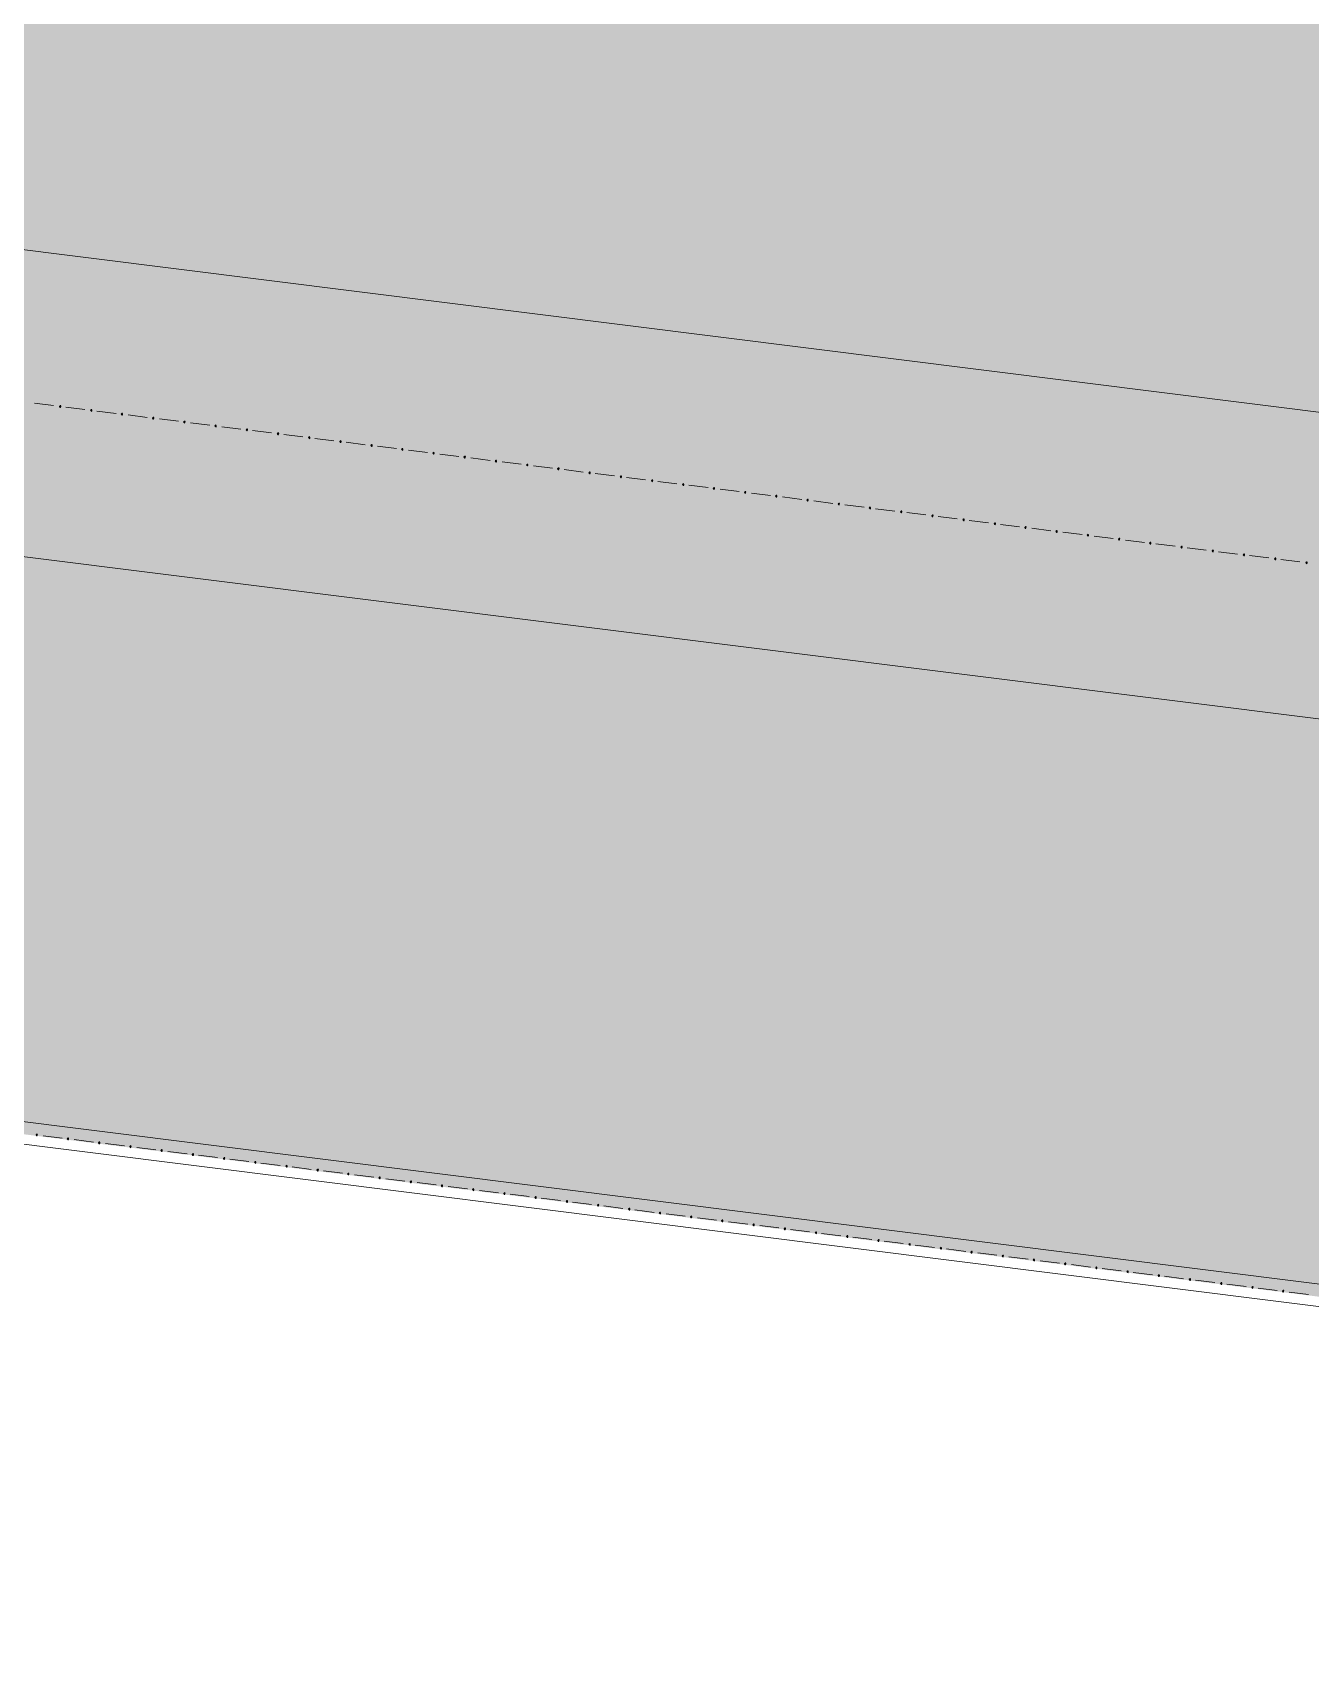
# Model space of a CAD drawing. Header units: metres. Extents: x -4 to 509425, y 7549 to 4732445.
# Drawn here: x 476023.22 to 476040.07, y 4719696.59 to 4719718.17 of the extents above; entities that cross this region are included whole.
import ezdxf

# ---------------------------------------------------------------- set-up
doc = ezdxf.new("R2010")
doc.units = ezdxf.units.M
doc.header["$LTSCALE"] = 0.01
doc.header["$MEASUREMENT"] = 0
doc.layers.get('0').update_dxf_attribs({"lineweight": 0})
doc.layers.add('_SUBESTACIÓN', color=1, linetype='Continuous')
doc.layers.add('SUBESTACION LA VID', color=253, linetype='Continuous')

# ---------------------------------------------------------------- blocks, each defined once
blk = doc.blocks.new('A$Cfff6051d')
at = {"layer": 'SUBESTACION LA VID', "transparency": 33554687}
h = blk.add_hatch(color=256, dxfattribs=at)
h.dxf.hatch_style = 2
h.paths.add_polyline_path([(476023.593, 4719713.238), (476023.594, 4719713.246), (476023.585, 4719713.247), (476023.576, 4719713.24), (476023.583, 4719713.231), (476023.592, 4719713.229)])
h = blk.add_hatch(color=256, dxfattribs=at)
h.dxf.hatch_style = 2
h.paths.add_polyline_path([(476024.004, 4719713.186), (476024.005, 4719713.195), (476023.997, 4719713.196), (476023.987, 4719713.188), (476023.995, 4719713.179), (476024.003, 4719713.178)])
h = blk.add_hatch(color=256, dxfattribs=at)
h.dxf.hatch_style = 2
h.paths.add_polyline_path([(476024.407, 4719713.136), (476024.409, 4719713.144), (476024.4, 4719713.145), (476024.391, 4719713.138), (476024.398, 4719713.128), (476024.406, 4719713.127)])
h = blk.add_hatch(color=256, dxfattribs=at)
h.dxf.hatch_style = 2
h.paths.add_polyline_path([(476024.819, 4719713.084), (476024.82, 4719713.092), (476024.812, 4719713.094), (476024.802, 4719713.086), (476024.81, 4719713.077), (476024.818, 4719713.076)])
h = blk.add_hatch(color=256, dxfattribs=at)
h.dxf.hatch_style = 2
h.paths.add_polyline_path([(476025.231, 4719713.032), (476025.232, 4719713.041), (476025.223, 4719713.042), (476025.214, 4719713.035), (476025.221, 4719713.025), (476025.23, 4719713.024)])
h = blk.add_hatch(color=256, dxfattribs=at)
h.dxf.hatch_style = 2
h.paths.add_polyline_path([(476025.642, 4719712.981), (476025.643, 4719712.989), (476025.635, 4719712.99), (476025.626, 4719712.983), (476025.633, 4719712.974), (476025.641, 4719712.972)])
h = blk.add_hatch(color=256, dxfattribs=at)
h.dxf.hatch_style = 2
h.paths.add_polyline_path([(476026.054, 4719712.929), (476026.055, 4719712.938), (476026.047, 4719712.939), (476026.037, 4719712.931), (476026.045, 4719712.922), (476026.053, 4719712.921)])
h = blk.add_hatch(color=256, dxfattribs=at)
h.dxf.hatch_style = 2
h.paths.add_polyline_path([(476026.466, 4719712.878), (476026.467, 4719712.886), (476026.458, 4719712.887), (476026.449, 4719712.88), (476026.456, 4719712.87), (476026.465, 4719712.869)])
h = blk.add_hatch(color=256, dxfattribs=at)
h.dxf.hatch_style = 2
h.paths.add_polyline_path([(476026.877, 4719712.826), (476026.878, 4719712.834), (476026.87, 4719712.836), (476026.86, 4719712.828), (476026.868, 4719712.819), (476026.876, 4719712.818)])
h = blk.add_hatch(color=256, dxfattribs=at)
h.dxf.hatch_style = 2
h.paths.add_polyline_path([(476027.289, 4719712.774), (476027.29, 4719712.783), (476027.281, 4719712.784), (476027.272, 4719712.777), (476027.279, 4719712.767), (476027.288, 4719712.766)])
h = blk.add_hatch(color=256, dxfattribs=at)
h.dxf.hatch_style = 2
h.paths.add_polyline_path([(476027.7, 4719712.723), (476027.701, 4719712.731), (476027.693, 4719712.732), (476027.684, 4719712.725), (476027.691, 4719712.716), (476027.699, 4719712.714)])
h = blk.add_hatch(color=256, dxfattribs=at)
h.dxf.hatch_style = 2
h.paths.add_polyline_path([(476028.104, 4719712.672), (476028.105, 4719712.681), (476028.096, 4719712.682), (476028.087, 4719712.674), (476028.094, 4719712.665), (476028.103, 4719712.664)])
h = blk.add_hatch(color=256, dxfattribs=at)
h.dxf.hatch_style = 2
h.paths.add_polyline_path([(476028.515, 4719712.621), (476028.516, 4719712.629), (476028.508, 4719712.63), (476028.498, 4719712.623), (476028.506, 4719712.613), (476028.514, 4719712.612)])
h = blk.add_hatch(color=256, dxfattribs=at)
h.dxf.hatch_style = 2
h.paths.add_polyline_path([(476028.927, 4719712.569), (476028.928, 4719712.578), (476028.92, 4719712.579), (476028.91, 4719712.571), (476028.917, 4719712.562), (476028.926, 4719712.561)])
h = blk.add_hatch(color=256, dxfattribs=at)
h.dxf.hatch_style = 2
h.paths.add_polyline_path([(476029.338, 4719712.517), (476029.34, 4719712.526), (476029.331, 4719712.527), (476029.322, 4719712.52), (476029.329, 4719712.51), (476029.337, 4719712.509)])
h = blk.add_hatch(color=256, dxfattribs=at)
h.dxf.hatch_style = 2
h.paths.add_polyline_path([(476029.75, 4719712.466), (476029.751, 4719712.474), (476029.743, 4719712.475), (476029.733, 4719712.468), (476029.741, 4719712.459), (476029.749, 4719712.457)])
h = blk.add_hatch(color=256, dxfattribs=at)
h.dxf.hatch_style = 2
h.paths.add_polyline_path([(476030.162, 4719712.414), (476030.163, 4719712.423), (476030.154, 4719712.424), (476030.145, 4719712.416), (476030.152, 4719712.407), (476030.161, 4719712.406)])
h = blk.add_hatch(color=256, dxfattribs=at)
h.dxf.hatch_style = 2
h.paths.add_polyline_path([(476030.573, 4719712.363), (476030.574, 4719712.371), (476030.566, 4719712.372), (476030.557, 4719712.365), (476030.564, 4719712.355), (476030.572, 4719712.354)])
h = blk.add_hatch(color=256, dxfattribs=at)
h.dxf.hatch_style = 2
h.paths.add_polyline_path([(476030.985, 4719712.311), (476030.986, 4719712.319), (476030.978, 4719712.321), (476030.968, 4719712.313), (476030.976, 4719712.304), (476030.984, 4719712.303)])
h = blk.add_hatch(color=256, dxfattribs=at)
h.dxf.hatch_style = 2
h.paths.add_polyline_path([(476031.397, 4719712.259), (476031.398, 4719712.268), (476031.389, 4719712.269), (476031.38, 4719712.262), (476031.387, 4719712.252), (476031.396, 4719712.251)])
h = blk.add_hatch(color=256, dxfattribs=at)
h.dxf.hatch_style = 2
h.paths.add_polyline_path([(476031.808, 4719712.208), (476031.809, 4719712.216), (476031.801, 4719712.217), (476031.791, 4719712.21), (476031.799, 4719712.201), (476031.807, 4719712.199)])
h = blk.add_hatch(color=256, dxfattribs=at)
h.dxf.hatch_style = 2
h.paths.add_polyline_path([(476032.211, 4719712.157), (476032.212, 4719712.166), (476032.204, 4719712.167), (476032.195, 4719712.159), (476032.202, 4719712.15), (476032.21, 4719712.149)])
h = blk.add_hatch(color=256, dxfattribs=at)
h.dxf.hatch_style = 2
h.paths.add_polyline_path([(476032.623, 4719712.106), (476032.624, 4719712.114), (476032.616, 4719712.115), (476032.606, 4719712.108), (476032.614, 4719712.098), (476032.622, 4719712.097)])
h = blk.add_hatch(color=256, dxfattribs=at)
h.dxf.hatch_style = 2
h.paths.add_polyline_path([(476033.035, 4719712.054), (476033.036, 4719712.063), (476033.027, 4719712.064), (476033.018, 4719712.056), (476033.025, 4719712.047), (476033.034, 4719712.046)])
h = blk.add_hatch(color=256, dxfattribs=at)
h.dxf.hatch_style = 2
h.paths.add_polyline_path([(476033.446, 4719712.003), (476033.447, 4719712.011), (476033.439, 4719712.012), (476033.429, 4719712.005), (476033.437, 4719711.995), (476033.445, 4719711.994)])
h = blk.add_hatch(color=256, dxfattribs=at)
h.dxf.hatch_style = 2
h.paths.add_polyline_path([(476033.858, 4719711.951), (476033.859, 4719711.959), (476033.851, 4719711.96), (476033.841, 4719711.953), (476033.848, 4719711.944), (476033.857, 4719711.943)])
h = blk.add_hatch(color=256, dxfattribs=at)
h.dxf.hatch_style = 2
h.paths.add_polyline_path([(476034.269, 4719711.899), (476034.271, 4719711.908), (476034.262, 4719711.909), (476034.253, 4719711.901), (476034.26, 4719711.892), (476034.268, 4719711.891)])
h = blk.add_hatch(color=256, dxfattribs=at)
h.dxf.hatch_style = 2
h.paths.add_polyline_path([(476034.681, 4719711.848), (476034.682, 4719711.856), (476034.674, 4719711.857), (476034.664, 4719711.85), (476034.672, 4719711.84), (476034.68, 4719711.839)])
h = blk.add_hatch(color=256, dxfattribs=at)
h.dxf.hatch_style = 2
h.paths.add_polyline_path([(476035.093, 4719711.796), (476035.094, 4719711.804), (476035.085, 4719711.806), (476035.076, 4719711.798), (476035.083, 4719711.789), (476035.092, 4719711.788)])
h = blk.add_hatch(color=256, dxfattribs=at)
h.dxf.hatch_style = 2
h.paths.add_polyline_path([(476035.504, 4719711.744), (476035.505, 4719711.753), (476035.497, 4719711.754), (476035.488, 4719711.747), (476035.495, 4719711.737), (476035.503, 4719711.736)])
h = blk.add_hatch(color=256, dxfattribs=at)
h.dxf.hatch_style = 2
h.paths.add_polyline_path([(476035.916, 4719711.693), (476035.917, 4719711.701), (476035.909, 4719711.702), (476035.899, 4719711.695), (476035.906, 4719711.686), (476035.915, 4719711.684)])
h = blk.add_hatch(color=256, dxfattribs=at)
h.dxf.hatch_style = 2
h.paths.add_polyline_path([(476036.319, 4719711.642), (476036.32, 4719711.651), (476036.312, 4719711.652), (476036.302, 4719711.644), (476036.31, 4719711.635), (476036.318, 4719711.634)])
h = blk.add_hatch(color=256, dxfattribs=at)
h.dxf.hatch_style = 2
h.paths.add_polyline_path([(476036.731, 4719711.591), (476036.732, 4719711.599), (476036.723, 4719711.6), (476036.714, 4719711.593), (476036.721, 4719711.583), (476036.73, 4719711.582)])
h = blk.add_hatch(color=256, dxfattribs=at)
h.dxf.hatch_style = 2
h.paths.add_polyline_path([(476037.142, 4719711.539), (476037.143, 4719711.548), (476037.135, 4719711.549), (476037.126, 4719711.541), (476037.133, 4719711.532), (476037.141, 4719711.531)])
h = blk.add_hatch(color=256, dxfattribs=at)
h.dxf.hatch_style = 2
h.paths.add_polyline_path([(476037.554, 4719711.488), (476037.555, 4719711.496), (476037.547, 4719711.497), (476037.537, 4719711.49), (476037.545, 4719711.48), (476037.553, 4719711.479)])
h = blk.add_hatch(color=256, dxfattribs=at)
h.dxf.hatch_style = 2
h.paths.add_polyline_path([(476037.966, 4719711.436), (476037.967, 4719711.444), (476037.958, 4719711.445), (476037.949, 4719711.438), (476037.956, 4719711.429), (476037.965, 4719711.428)])
h = blk.add_hatch(color=256, dxfattribs=at)
h.dxf.hatch_style = 2
h.paths.add_polyline_path([(476038.377, 4719711.384), (476038.378, 4719711.393), (476038.37, 4719711.394), (476038.36, 4719711.386), (476038.368, 4719711.377), (476038.376, 4719711.376)])
h = blk.add_hatch(color=256, dxfattribs=at)
h.dxf.hatch_style = 2
h.paths.add_polyline_path([(476038.789, 4719711.333), (476038.79, 4719711.341), (476038.782, 4719711.342), (476038.772, 4719711.335), (476038.779, 4719711.325), (476038.788, 4719711.324)])
h = blk.add_hatch(color=256, dxfattribs=at)
h.dxf.hatch_style = 2
h.paths.add_polyline_path([(476039.2, 4719711.281), (476039.202, 4719711.29), (476039.193, 4719711.291), (476039.184, 4719711.283), (476039.191, 4719711.274), (476039.199, 4719711.273)])
h = blk.add_hatch(color=256, dxfattribs=at)
h.dxf.hatch_style = 2
h.paths.add_polyline_path([(476039.612, 4719711.229), (476039.613, 4719711.238), (476039.605, 4719711.239), (476039.595, 4719711.232), (476039.603, 4719711.222), (476039.611, 4719711.221)])
h = blk.add_hatch(color=256, dxfattribs=at)
h.dxf.hatch_style = 2
h.paths.add_polyline_path([(476040.024, 4719711.178), (476040.025, 4719711.186), (476040.016, 4719711.187), (476040.007, 4719711.18), (476040.014, 4719711.171), (476040.023, 4719711.169)])
h = blk.add_hatch(color=256, dxfattribs=at)
h.dxf.hatch_style = 2
h.paths.add_polyline_path([(476023.285, 4719703.635), (476023.286, 4719703.643), (476023.277, 4719703.644), (476023.268, 4719703.637), (476023.275, 4719703.628), (476023.284, 4719703.626)])
h = blk.add_hatch(color=256, dxfattribs=at)
h.dxf.hatch_style = 2
h.paths.add_polyline_path([(476023.696, 4719703.583), (476023.697, 4719703.592), (476023.689, 4719703.593), (476023.679, 4719703.585), (476023.687, 4719703.576), (476023.695, 4719703.575)])
h = blk.add_hatch(color=256, dxfattribs=at)
h.dxf.hatch_style = 2
h.paths.add_polyline_path([(476024.108, 4719703.532), (476024.109, 4719703.54), (476024.101, 4719703.541), (476024.091, 4719703.534), (476024.098, 4719703.524), (476024.107, 4719703.523)])
h = blk.add_hatch(color=256, dxfattribs=at)
h.dxf.hatch_style = 2
h.paths.add_polyline_path([(476024.519, 4719703.48), (476024.521, 4719703.488), (476024.512, 4719703.49), (476024.503, 4719703.482), (476024.51, 4719703.473), (476024.518, 4719703.472)])
h = blk.add_hatch(color=256, dxfattribs=at)
h.dxf.hatch_style = 2
h.paths.add_polyline_path([(476024.931, 4719703.428), (476024.932, 4719703.437), (476024.924, 4719703.438), (476024.914, 4719703.431), (476024.922, 4719703.421), (476024.93, 4719703.42)])
h = blk.add_hatch(color=256, dxfattribs=at)
h.dxf.hatch_style = 2
h.paths.add_polyline_path([(476025.343, 4719703.377), (476025.344, 4719703.385), (476025.335, 4719703.386), (476025.326, 4719703.379), (476025.333, 4719703.37), (476025.342, 4719703.368)])
h = blk.add_hatch(color=256, dxfattribs=at)
h.dxf.hatch_style = 2
h.paths.add_polyline_path([(476025.754, 4719703.325), (476025.755, 4719703.334), (476025.747, 4719703.335), (476025.738, 4719703.327), (476025.745, 4719703.318), (476025.753, 4719703.317)])
h = blk.add_hatch(color=256, dxfattribs=at)
h.dxf.hatch_style = 2
h.paths.add_polyline_path([(476026.166, 4719703.274), (476026.167, 4719703.282), (476026.159, 4719703.283), (476026.149, 4719703.276), (476026.157, 4719703.266), (476026.165, 4719703.265)])
h = blk.add_hatch(color=256, dxfattribs=at)
h.dxf.hatch_style = 2
h.paths.add_polyline_path([(476026.578, 4719703.222), (476026.579, 4719703.23), (476026.57, 4719703.232), (476026.561, 4719703.224), (476026.568, 4719703.215), (476026.577, 4719703.214)])
h = blk.add_hatch(color=256, dxfattribs=at)
h.dxf.hatch_style = 2
h.paths.add_polyline_path([(476026.989, 4719703.17), (476026.99, 4719703.179), (476026.982, 4719703.18), (476026.972, 4719703.173), (476026.98, 4719703.163), (476026.988, 4719703.162)])
h = blk.add_hatch(color=256, dxfattribs=at)
h.dxf.hatch_style = 2
h.paths.add_polyline_path([(476027.392, 4719703.12), (476027.393, 4719703.128), (476027.385, 4719703.129), (476027.376, 4719703.122), (476027.383, 4719703.113), (476027.391, 4719703.112)])
h = blk.add_hatch(color=256, dxfattribs=at)
h.dxf.hatch_style = 2
h.paths.add_polyline_path([(476027.804, 4719703.068), (476027.805, 4719703.077), (476027.797, 4719703.078), (476027.787, 4719703.07), (476027.795, 4719703.061), (476027.803, 4719703.06)])
h = blk.add_hatch(color=256, dxfattribs=at)
h.dxf.hatch_style = 2
h.paths.add_polyline_path([(476028.216, 4719703.017), (476028.217, 4719703.025), (476028.208, 4719703.026), (476028.199, 4719703.019), (476028.206, 4719703.009), (476028.215, 4719703.008)])
h = blk.add_hatch(color=256, dxfattribs=at)
h.dxf.hatch_style = 2
h.paths.add_polyline_path([(476028.627, 4719702.965), (476028.628, 4719702.973), (476028.62, 4719702.975), (476028.61, 4719702.967), (476028.618, 4719702.958), (476028.626, 4719702.957)])
h = blk.add_hatch(color=256, dxfattribs=at)
h.dxf.hatch_style = 2
h.paths.add_polyline_path([(476029.039, 4719702.913), (476029.04, 4719702.922), (476029.032, 4719702.923), (476029.022, 4719702.916), (476029.029, 4719702.906), (476029.038, 4719702.905)])
h = blk.add_hatch(color=256, dxfattribs=at)
h.dxf.hatch_style = 2
h.paths.add_polyline_path([(476029.45, 4719702.862), (476029.452, 4719702.87), (476029.443, 4719702.871), (476029.434, 4719702.864), (476029.441, 4719702.855), (476029.449, 4719702.853)])
h = blk.add_hatch(color=256, dxfattribs=at)
h.dxf.hatch_style = 2
h.paths.add_polyline_path([(476029.862, 4719702.81), (476029.863, 4719702.819), (476029.855, 4719702.82), (476029.845, 4719702.812), (476029.853, 4719702.803), (476029.861, 4719702.802)])
h = blk.add_hatch(color=256, dxfattribs=at)
h.dxf.hatch_style = 2
h.paths.add_polyline_path([(476030.274, 4719702.759), (476030.275, 4719702.767), (476030.266, 4719702.768), (476030.257, 4719702.761), (476030.264, 4719702.751), (476030.273, 4719702.75)])
h = blk.add_hatch(color=256, dxfattribs=at)
h.dxf.hatch_style = 2
h.paths.add_polyline_path([(476030.685, 4719702.707), (476030.686, 4719702.715), (476030.678, 4719702.717), (476030.669, 4719702.709), (476030.676, 4719702.7), (476030.684, 4719702.699)])
h = blk.add_hatch(color=256, dxfattribs=at)
h.dxf.hatch_style = 2
h.paths.add_polyline_path([(476031.097, 4719702.655), (476031.098, 4719702.664), (476031.09, 4719702.665), (476031.08, 4719702.658), (476031.088, 4719702.648), (476031.096, 4719702.647)])
h = blk.add_hatch(color=256, dxfattribs=at)
h.dxf.hatch_style = 2
h.paths.add_polyline_path([(476031.5, 4719702.605), (476031.501, 4719702.613), (476031.493, 4719702.614), (476031.483, 4719702.607), (476031.491, 4719702.598), (476031.499, 4719702.597)])
h = blk.add_hatch(color=256, dxfattribs=at)
h.dxf.hatch_style = 2
h.paths.add_polyline_path([(476031.912, 4719702.553), (476031.913, 4719702.562), (476031.904, 4719702.563), (476031.895, 4719702.555), (476031.902, 4719702.546), (476031.911, 4719702.545)])
h = blk.add_hatch(color=256, dxfattribs=at)
h.dxf.hatch_style = 2
h.paths.add_polyline_path([(476032.323, 4719702.502), (476032.324, 4719702.51), (476032.316, 4719702.511), (476032.307, 4719702.504), (476032.314, 4719702.494), (476032.322, 4719702.493)])
h = blk.add_hatch(color=256, dxfattribs=at)
h.dxf.hatch_style = 2
h.paths.add_polyline_path([(476032.735, 4719702.45), (476032.736, 4719702.459), (476032.728, 4719702.46), (476032.718, 4719702.452), (476032.726, 4719702.443), (476032.734, 4719702.442)])
h = blk.add_hatch(color=256, dxfattribs=at)
h.dxf.hatch_style = 2
h.paths.add_polyline_path([(476033.147, 4719702.398), (476033.148, 4719702.407), (476033.139, 4719702.408), (476033.13, 4719702.401), (476033.137, 4719702.391), (476033.146, 4719702.39)])
h = blk.add_hatch(color=256, dxfattribs=at)
h.dxf.hatch_style = 2
h.paths.add_polyline_path([(476033.558, 4719702.347), (476033.559, 4719702.355), (476033.551, 4719702.356), (476033.541, 4719702.349), (476033.549, 4719702.34), (476033.557, 4719702.338)])
h = blk.add_hatch(color=256, dxfattribs=at)
h.dxf.hatch_style = 2
h.paths.add_polyline_path([(476033.97, 4719702.295), (476033.971, 4719702.304), (476033.963, 4719702.305), (476033.953, 4719702.297), (476033.96, 4719702.288), (476033.969, 4719702.287)])
h = blk.add_hatch(color=256, dxfattribs=at)
h.dxf.hatch_style = 2
h.paths.add_polyline_path([(476034.381, 4719702.244), (476034.383, 4719702.252), (476034.374, 4719702.253), (476034.365, 4719702.246), (476034.372, 4719702.236), (476034.38, 4719702.235)])
h = blk.add_hatch(color=256, dxfattribs=at)
h.dxf.hatch_style = 2
h.paths.add_polyline_path([(476034.793, 4719702.192), (476034.794, 4719702.2), (476034.786, 4719702.202), (476034.776, 4719702.194), (476034.784, 4719702.185), (476034.792, 4719702.184)])
h = blk.add_hatch(color=256, dxfattribs=at)
h.dxf.hatch_style = 2
h.paths.add_polyline_path([(476035.205, 4719702.14), (476035.206, 4719702.149), (476035.197, 4719702.15), (476035.188, 4719702.143), (476035.195, 4719702.133), (476035.204, 4719702.132)])
h = blk.add_hatch(color=256, dxfattribs=at)
h.dxf.hatch_style = 2
h.paths.add_polyline_path([(476035.608, 4719702.09), (476035.609, 4719702.098), (476035.601, 4719702.099), (476035.591, 4719702.092), (476035.598, 4719702.083), (476035.607, 4719702.082)])
h = blk.add_hatch(color=256, dxfattribs=at)
h.dxf.hatch_style = 2
h.paths.add_polyline_path([(476036.02, 4719702.038), (476036.021, 4719702.047), (476036.012, 4719702.048), (476036.003, 4719702.04), (476036.01, 4719702.031), (476036.019, 4719702.03)])
h = blk.add_hatch(color=256, dxfattribs=at)
h.dxf.hatch_style = 2
h.paths.add_polyline_path([(476036.431, 4719701.987), (476036.432, 4719701.995), (476036.424, 4719701.996), (476036.414, 4719701.989), (476036.422, 4719701.979), (476036.43, 4719701.978)])
h = blk.add_hatch(color=256, dxfattribs=at)
h.dxf.hatch_style = 2
h.paths.add_polyline_path([(476036.843, 4719701.935), (476036.844, 4719701.944), (476036.835, 4719701.945), (476036.826, 4719701.937), (476036.833, 4719701.928), (476036.842, 4719701.927)])
h = blk.add_hatch(color=256, dxfattribs=at)
h.dxf.hatch_style = 2
h.paths.add_polyline_path([(476037.254, 4719701.884), (476037.255, 4719701.892), (476037.247, 4719701.893), (476037.238, 4719701.886), (476037.245, 4719701.876), (476037.253, 4719701.875)])
h = blk.add_hatch(color=256, dxfattribs=at)
h.dxf.hatch_style = 2
h.paths.add_polyline_path([(476037.666, 4719701.832), (476037.667, 4719701.84), (476037.659, 4719701.841), (476037.649, 4719701.834), (476037.657, 4719701.825), (476037.665, 4719701.824)])
h = blk.add_hatch(color=256, dxfattribs=at)
h.dxf.hatch_style = 2
h.paths.add_polyline_path([(476038.078, 4719701.78), (476038.079, 4719701.789), (476038.07, 4719701.79), (476038.061, 4719701.782), (476038.068, 4719701.773), (476038.077, 4719701.772)])
h = blk.add_hatch(color=256, dxfattribs=at)
h.dxf.hatch_style = 2
h.paths.add_polyline_path([(476038.489, 4719701.729), (476038.49, 4719701.737), (476038.482, 4719701.738), (476038.472, 4719701.731), (476038.48, 4719701.721), (476038.488, 4719701.72)])
h = blk.add_hatch(color=256, dxfattribs=at)
h.dxf.hatch_style = 2
h.paths.add_polyline_path([(476038.901, 4719701.677), (476038.902, 4719701.685), (476038.894, 4719701.687), (476038.884, 4719701.679), (476038.891, 4719701.67), (476038.9, 4719701.669)])
h = blk.add_hatch(color=256, dxfattribs=at)
h.dxf.hatch_style = 2
h.paths.add_polyline_path([(476039.312, 4719701.625), (476039.314, 4719701.634), (476039.305, 4719701.635), (476039.296, 4719701.628), (476039.303, 4719701.618), (476039.311, 4719701.617)])
h = blk.add_hatch(color=256, dxfattribs=at)
h.dxf.hatch_style = 2
h.paths.add_polyline_path([(476039.716, 4719701.575), (476039.717, 4719701.583), (476039.708, 4719701.584), (476039.699, 4719701.577), (476039.706, 4719701.568), (476039.715, 4719701.567)])
at = {"layer": 'SUBESTACION LA VID', "lineweight": 15}
for p, q in [((476069.252, 4719709.519), (475971.716, 4719721.747)), ((476069.786, 4719705.407), (475972.915, 4719717.552)), ((476023.5, 4719713.249), (476023.248, 4719713.281)), ((476023.912, 4719713.198), (476023.66, 4719713.229)), ((476024.323, 4719713.146), (476024.071, 4719713.178)), ((476024.735, 4719713.095), (476024.483, 4719713.126)), ((476025.147, 4719713.043), (476024.895, 4719713.075)), ((476025.558, 4719712.991), (476025.306, 4719713.023)), ((476025.97, 4719712.94), (476025.718, 4719712.971)), ((476026.373, 4719712.889), (476026.121, 4719712.921)), ((476026.785, 4719712.838), (476026.533, 4719712.869)), ((476027.196, 4719712.786), (476026.944, 4719712.818)), ((476027.608, 4719712.734), (476027.356, 4719712.766)), ((476028.02, 4719712.683), (476027.768, 4719712.714)), ((476028.431, 4719712.631), (476028.179, 4719712.663)), ((476028.843, 4719712.58), (476028.591, 4719712.611)), ((476029.254, 4719712.528), (476029.002, 4719712.56)), ((476029.666, 4719712.476), (476029.414, 4719712.508)), ((476030.078, 4719712.425), (476029.826, 4719712.456)), ((476030.481, 4719712.374), (476030.229, 4719712.406)), ((476030.893, 4719712.323), (476030.641, 4719712.354)), ((476031.304, 4719712.271), (476031.052, 4719712.303)), ((476031.716, 4719712.219), (476031.464, 4719712.251)), ((476032.127, 4719712.168), (476031.875, 4719712.199)), ((476032.539, 4719712.116), (476032.287, 4719712.148)), ((476032.951, 4719712.065), (476032.699, 4719712.096)), ((476033.362, 4719712.013), (476033.11, 4719712.045)), ((476033.774, 4719711.961), (476033.522, 4719711.993)), ((476034.185, 4719711.91), (476033.933, 4719711.941)), ((476034.589, 4719711.859), (476034.337, 4719711.891)), ((476035, 4719711.808), (476034.748, 4719711.839)), ((476035.412, 4719711.756), (476035.16, 4719711.788)), ((476035.824, 4719711.704), (476035.572, 4719711.736)), ((476036.235, 4719711.653), (476035.983, 4719711.684)), ((476036.647, 4719711.601), (476036.395, 4719711.633)), ((476037.058, 4719711.55), (476036.806, 4719711.581)), ((476037.47, 4719711.498), (476037.218, 4719711.53)), ((476037.882, 4719711.446), (476037.63, 4719711.478)), ((476038.285, 4719711.396), (476038.033, 4719711.427)), ((476038.696, 4719711.344), (476038.444, 4719711.376)), ((476039.108, 4719711.293), (476038.856, 4719711.324)), ((476039.52, 4719711.241), (476039.268, 4719711.273)), ((476039.931, 4719711.189), (476039.679, 4719711.221)), ((476023.612, 4719703.594), (476023.36, 4719703.625)), ((476024.024, 4719703.542), (476023.772, 4719703.574)), ((476024.435, 4719703.491), (476024.183, 4719703.522)), ((476024.847, 4719703.439), (476024.595, 4719703.471)), ((476025.259, 4719703.387), (476025.007, 4719703.419)), ((476025.662, 4719703.337), (476025.41, 4719703.368)), ((476026.074, 4719703.285), (476025.822, 4719703.317)), ((476026.485, 4719703.234), (476026.233, 4719703.265)), ((476026.897, 4719703.182), (476026.645, 4719703.214)), ((476027.308, 4719703.13), (476027.056, 4719703.162)), ((476027.72, 4719703.079), (476027.468, 4719703.11)), ((476028.132, 4719703.027), (476027.88, 4719703.059)), ((476028.543, 4719702.976), (476028.291, 4719703.007)), ((476028.955, 4719702.924), (476028.703, 4719702.956)), ((476029.366, 4719702.872), (476029.114, 4719702.904)), ((476029.77, 4719702.822), (476029.518, 4719702.853)), ((476030.181, 4719702.77), (476029.929, 4719702.802)), ((476030.593, 4719702.719), (476030.341, 4719702.75)), ((476031.005, 4719702.667), (476030.753, 4719702.699)), ((476031.416, 4719702.615), (476031.164, 4719702.647)), ((476031.828, 4719702.564), (476031.576, 4719702.595)), ((476032.239, 4719702.512), (476031.987, 4719702.544)), ((476032.651, 4719702.461), (476032.399, 4719702.492)), ((476033.063, 4719702.409), (476032.811, 4719702.441)), ((476033.466, 4719702.358), (476033.214, 4719702.39)), ((476033.877, 4719702.307), (476033.625, 4719702.338)), ((476034.289, 4719702.255), (476034.037, 4719702.287)), ((476034.701, 4719702.204), (476034.449, 4719702.235)), ((476035.112, 4719702.152), (476034.86, 4719702.184)), ((476035.524, 4719702.1), (476035.272, 4719702.132)), ((476035.936, 4719702.049), (476035.684, 4719702.08)), ((476036.347, 4719701.997), (476036.095, 4719702.029)), ((476036.759, 4719701.946), (476036.507, 4719701.977)), ((476037.17, 4719701.894), (476036.918, 4719701.926)), ((476037.574, 4719701.843), (476037.322, 4719701.875)), ((476037.985, 4719701.792), (476037.733, 4719701.823)), ((476038.397, 4719701.74), (476038.145, 4719701.772)), ((476038.808, 4719701.689), (476038.556, 4719701.72)), ((476039.22, 4719701.637), (476038.968, 4719701.669)), ((476039.632, 4719701.585), (476039.38, 4719701.617)), ((476040.043, 4719701.534), (476039.791, 4719701.565))]:
    blk.add_line(p, q, dxfattribs=at)
for points in [[(475956.756, 4719712.129), (475967.964, 4719801.525), (476089.55, 4719786.282), (476086.094, 4719758.712), (476078.306, 4719696.592), (475956.719, 4719711.835)], [(475957.05, 4719712.092), (475968.22, 4719801.186), (476089.218, 4719786.017), (476085.8, 4719758.749), (476078.049, 4719696.923), (475957.05, 4719712.092)]]:
    blk.add_lwpolyline(points, dxfattribs=at)
at = {"layer": 'SUBESTACION LA VID'}
for points in [[(476023.593, 4719713.238), (476023.594, 4719713.246), (476023.585, 4719713.247), (476023.576, 4719713.24), (476023.583, 4719713.231), (476023.592, 4719713.229)], [(476024.004, 4719713.186), (476024.005, 4719713.195), (476023.997, 4719713.196), (476023.987, 4719713.188), (476023.995, 4719713.179), (476024.003, 4719713.178)], [(476024.407, 4719713.136), (476024.409, 4719713.144), (476024.4, 4719713.145), (476024.391, 4719713.138), (476024.398, 4719713.128), (476024.406, 4719713.127)], [(476024.819, 4719713.084), (476024.82, 4719713.092), (476024.812, 4719713.094), (476024.802, 4719713.086), (476024.81, 4719713.077), (476024.818, 4719713.076)], [(476025.231, 4719713.032), (476025.232, 4719713.041), (476025.223, 4719713.042), (476025.214, 4719713.035), (476025.221, 4719713.025), (476025.23, 4719713.024)], [(476025.642, 4719712.981), (476025.643, 4719712.989), (476025.635, 4719712.99), (476025.626, 4719712.983), (476025.633, 4719712.974), (476025.641, 4719712.972)], [(476026.054, 4719712.929), (476026.055, 4719712.938), (476026.047, 4719712.939), (476026.037, 4719712.931), (476026.045, 4719712.922), (476026.053, 4719712.921)], [(476026.466, 4719712.878), (476026.467, 4719712.886), (476026.458, 4719712.887), (476026.449, 4719712.88), (476026.456, 4719712.87), (476026.465, 4719712.869)], [(476026.877, 4719712.826), (476026.878, 4719712.834), (476026.87, 4719712.836), (476026.86, 4719712.828), (476026.868, 4719712.819), (476026.876, 4719712.818)], [(476027.289, 4719712.774), (476027.29, 4719712.783), (476027.281, 4719712.784), (476027.272, 4719712.777), (476027.279, 4719712.767), (476027.288, 4719712.766)], [(476027.7, 4719712.723), (476027.701, 4719712.731), (476027.693, 4719712.732), (476027.684, 4719712.725), (476027.691, 4719712.716), (476027.699, 4719712.714)], [(476028.104, 4719712.672), (476028.105, 4719712.681), (476028.096, 4719712.682), (476028.087, 4719712.674), (476028.094, 4719712.665), (476028.103, 4719712.664)], [(476028.515, 4719712.621), (476028.516, 4719712.629), (476028.508, 4719712.63), (476028.498, 4719712.623), (476028.506, 4719712.613), (476028.514, 4719712.612)], [(476028.927, 4719712.569), (476028.928, 4719712.578), (476028.92, 4719712.579), (476028.91, 4719712.571), (476028.917, 4719712.562), (476028.926, 4719712.561)], [(476029.338, 4719712.517), (476029.34, 4719712.526), (476029.331, 4719712.527), (476029.322, 4719712.52), (476029.329, 4719712.51), (476029.337, 4719712.509)], [(476029.75, 4719712.466), (476029.751, 4719712.474), (476029.743, 4719712.475), (476029.733, 4719712.468), (476029.741, 4719712.459), (476029.749, 4719712.457)], [(476030.162, 4719712.414), (476030.163, 4719712.423), (476030.154, 4719712.424), (476030.145, 4719712.416), (476030.152, 4719712.407), (476030.161, 4719712.406)], [(476030.573, 4719712.363), (476030.574, 4719712.371), (476030.566, 4719712.372), (476030.557, 4719712.365), (476030.564, 4719712.355), (476030.572, 4719712.354)], [(476030.985, 4719712.311), (476030.986, 4719712.319), (476030.978, 4719712.321), (476030.968, 4719712.313), (476030.976, 4719712.304), (476030.984, 4719712.303)], [(476031.397, 4719712.259), (476031.398, 4719712.268), (476031.389, 4719712.269), (476031.38, 4719712.262), (476031.387, 4719712.252), (476031.396, 4719712.251)], [(476031.808, 4719712.208), (476031.809, 4719712.216), (476031.801, 4719712.217), (476031.791, 4719712.21), (476031.799, 4719712.201), (476031.807, 4719712.199)], [(476032.211, 4719712.157), (476032.212, 4719712.166), (476032.204, 4719712.167), (476032.195, 4719712.159), (476032.202, 4719712.15), (476032.21, 4719712.149)], [(476032.623, 4719712.106), (476032.624, 4719712.114), (476032.616, 4719712.115), (476032.606, 4719712.108), (476032.614, 4719712.098), (476032.622, 4719712.097)], [(476033.035, 4719712.054), (476033.036, 4719712.063), (476033.027, 4719712.064), (476033.018, 4719712.056), (476033.025, 4719712.047), (476033.034, 4719712.046)], [(476033.446, 4719712.003), (476033.447, 4719712.011), (476033.439, 4719712.012), (476033.429, 4719712.005), (476033.437, 4719711.995), (476033.445, 4719711.994)], [(476033.858, 4719711.951), (476033.859, 4719711.959), (476033.851, 4719711.96), (476033.841, 4719711.953), (476033.848, 4719711.944), (476033.857, 4719711.943)], [(476034.269, 4719711.899), (476034.271, 4719711.908), (476034.262, 4719711.909), (476034.253, 4719711.901), (476034.26, 4719711.892), (476034.268, 4719711.891)], [(476034.681, 4719711.848), (476034.682, 4719711.856), (476034.674, 4719711.857), (476034.664, 4719711.85), (476034.672, 4719711.84), (476034.68, 4719711.839)], [(476035.093, 4719711.796), (476035.094, 4719711.804), (476035.085, 4719711.806), (476035.076, 4719711.798), (476035.083, 4719711.789), (476035.092, 4719711.788)], [(476035.504, 4719711.744), (476035.505, 4719711.753), (476035.497, 4719711.754), (476035.488, 4719711.747), (476035.495, 4719711.737), (476035.503, 4719711.736)], [(476035.916, 4719711.693), (476035.917, 4719711.701), (476035.909, 4719711.702), (476035.899, 4719711.695), (476035.906, 4719711.686), (476035.915, 4719711.684)], [(476036.319, 4719711.642), (476036.32, 4719711.651), (476036.312, 4719711.652), (476036.302, 4719711.644), (476036.31, 4719711.635), (476036.318, 4719711.634)], [(476036.731, 4719711.591), (476036.732, 4719711.599), (476036.723, 4719711.6), (476036.714, 4719711.593), (476036.721, 4719711.583), (476036.73, 4719711.582)], [(476037.142, 4719711.539), (476037.143, 4719711.548), (476037.135, 4719711.549), (476037.126, 4719711.541), (476037.133, 4719711.532), (476037.141, 4719711.531)], [(476037.554, 4719711.488), (476037.555, 4719711.496), (476037.547, 4719711.497), (476037.537, 4719711.49), (476037.545, 4719711.48), (476037.553, 4719711.479)], [(476037.966, 4719711.436), (476037.967, 4719711.444), (476037.958, 4719711.445), (476037.949, 4719711.438), (476037.956, 4719711.429), (476037.965, 4719711.428)], [(476038.377, 4719711.384), (476038.378, 4719711.393), (476038.37, 4719711.394), (476038.36, 4719711.386), (476038.368, 4719711.377), (476038.376, 4719711.376)], [(476038.789, 4719711.333), (476038.79, 4719711.341), (476038.782, 4719711.342), (476038.772, 4719711.335), (476038.779, 4719711.325), (476038.788, 4719711.324)], [(476039.2, 4719711.281), (476039.202, 4719711.29), (476039.193, 4719711.291), (476039.184, 4719711.283), (476039.191, 4719711.274), (476039.199, 4719711.273)], [(476039.612, 4719711.229), (476039.613, 4719711.238), (476039.605, 4719711.239), (476039.595, 4719711.232), (476039.603, 4719711.222), (476039.611, 4719711.221)], [(476040.024, 4719711.178), (476040.025, 4719711.186), (476040.016, 4719711.187), (476040.007, 4719711.18), (476040.014, 4719711.171), (476040.023, 4719711.169)], [(476023.285, 4719703.635), (476023.286, 4719703.643), (476023.277, 4719703.644), (476023.268, 4719703.637), (476023.275, 4719703.628), (476023.284, 4719703.626)], [(476023.696, 4719703.583), (476023.697, 4719703.592), (476023.689, 4719703.593), (476023.679, 4719703.585), (476023.687, 4719703.576), (476023.695, 4719703.575)], [(476024.108, 4719703.532), (476024.109, 4719703.54), (476024.101, 4719703.541), (476024.091, 4719703.534), (476024.098, 4719703.524), (476024.107, 4719703.523)], [(476024.519, 4719703.48), (476024.521, 4719703.488), (476024.512, 4719703.49), (476024.503, 4719703.482), (476024.51, 4719703.473), (476024.518, 4719703.472)], [(476024.931, 4719703.428), (476024.932, 4719703.437), (476024.924, 4719703.438), (476024.914, 4719703.431), (476024.922, 4719703.421), (476024.93, 4719703.42)], [(476025.343, 4719703.377), (476025.344, 4719703.385), (476025.335, 4719703.386), (476025.326, 4719703.379), (476025.333, 4719703.37), (476025.342, 4719703.368)], [(476025.754, 4719703.325), (476025.755, 4719703.334), (476025.747, 4719703.335), (476025.738, 4719703.327), (476025.745, 4719703.318), (476025.753, 4719703.317)], [(476026.166, 4719703.274), (476026.167, 4719703.282), (476026.159, 4719703.283), (476026.149, 4719703.276), (476026.157, 4719703.266), (476026.165, 4719703.265)], [(476026.578, 4719703.222), (476026.579, 4719703.23), (476026.57, 4719703.232), (476026.561, 4719703.224), (476026.568, 4719703.215), (476026.577, 4719703.214)], [(476026.989, 4719703.17), (476026.99, 4719703.179), (476026.982, 4719703.18), (476026.972, 4719703.173), (476026.98, 4719703.163), (476026.988, 4719703.162)], [(476027.392, 4719703.12), (476027.393, 4719703.128), (476027.385, 4719703.129), (476027.376, 4719703.122), (476027.383, 4719703.113), (476027.391, 4719703.112)], [(476027.804, 4719703.068), (476027.805, 4719703.077), (476027.797, 4719703.078), (476027.787, 4719703.07), (476027.795, 4719703.061), (476027.803, 4719703.06)], [(476028.216, 4719703.017), (476028.217, 4719703.025), (476028.208, 4719703.026), (476028.199, 4719703.019), (476028.206, 4719703.009), (476028.215, 4719703.008)], [(476028.627, 4719702.965), (476028.628, 4719702.973), (476028.62, 4719702.975), (476028.61, 4719702.967), (476028.618, 4719702.958), (476028.626, 4719702.957)], [(476029.039, 4719702.913), (476029.04, 4719702.922), (476029.032, 4719702.923), (476029.022, 4719702.916), (476029.029, 4719702.906), (476029.038, 4719702.905)], [(476029.45, 4719702.862), (476029.452, 4719702.87), (476029.443, 4719702.871), (476029.434, 4719702.864), (476029.441, 4719702.855), (476029.449, 4719702.853)], [(476029.862, 4719702.81), (476029.863, 4719702.819), (476029.855, 4719702.82), (476029.845, 4719702.812), (476029.853, 4719702.803), (476029.861, 4719702.802)], [(476030.274, 4719702.759), (476030.275, 4719702.767), (476030.266, 4719702.768), (476030.257, 4719702.761), (476030.264, 4719702.751), (476030.273, 4719702.75)], [(476030.685, 4719702.707), (476030.686, 4719702.715), (476030.678, 4719702.717), (476030.669, 4719702.709), (476030.676, 4719702.7), (476030.684, 4719702.699)], [(476031.097, 4719702.655), (476031.098, 4719702.664), (476031.09, 4719702.665), (476031.08, 4719702.658), (476031.088, 4719702.648), (476031.096, 4719702.647)], [(476031.5, 4719702.605), (476031.501, 4719702.613), (476031.493, 4719702.614), (476031.483, 4719702.607), (476031.491, 4719702.598), (476031.499, 4719702.597)], [(476031.912, 4719702.553), (476031.913, 4719702.562), (476031.904, 4719702.563), (476031.895, 4719702.555), (476031.902, 4719702.546), (476031.911, 4719702.545)], [(476032.323, 4719702.502), (476032.324, 4719702.51), (476032.316, 4719702.511), (476032.307, 4719702.504), (476032.314, 4719702.494), (476032.322, 4719702.493)], [(476032.735, 4719702.45), (476032.736, 4719702.459), (476032.728, 4719702.46), (476032.718, 4719702.452), (476032.726, 4719702.443), (476032.734, 4719702.442)], [(476033.147, 4719702.398), (476033.148, 4719702.407), (476033.139, 4719702.408), (476033.13, 4719702.401), (476033.137, 4719702.391), (476033.146, 4719702.39)], [(476033.558, 4719702.347), (476033.559, 4719702.355), (476033.551, 4719702.356), (476033.541, 4719702.349), (476033.549, 4719702.34), (476033.557, 4719702.338)], [(476033.97, 4719702.295), (476033.971, 4719702.304), (476033.963, 4719702.305), (476033.953, 4719702.297), (476033.96, 4719702.288), (476033.969, 4719702.287)], [(476034.381, 4719702.244), (476034.383, 4719702.252), (476034.374, 4719702.253), (476034.365, 4719702.246), (476034.372, 4719702.236), (476034.38, 4719702.235)], [(476034.793, 4719702.192), (476034.794, 4719702.2), (476034.786, 4719702.202), (476034.776, 4719702.194), (476034.784, 4719702.185), (476034.792, 4719702.184)], [(476035.205, 4719702.14), (476035.206, 4719702.149), (476035.197, 4719702.15), (476035.188, 4719702.143), (476035.195, 4719702.133), (476035.204, 4719702.132)], [(476035.608, 4719702.09), (476035.609, 4719702.098), (476035.601, 4719702.099), (476035.591, 4719702.092), (476035.598, 4719702.083), (476035.607, 4719702.082)], [(476036.02, 4719702.038), (476036.021, 4719702.047), (476036.012, 4719702.048), (476036.003, 4719702.04), (476036.01, 4719702.031), (476036.019, 4719702.03)], [(476036.431, 4719701.987), (476036.432, 4719701.995), (476036.424, 4719701.996), (476036.414, 4719701.989), (476036.422, 4719701.979), (476036.43, 4719701.978)], [(476036.843, 4719701.935), (476036.844, 4719701.944), (476036.835, 4719701.945), (476036.826, 4719701.937), (476036.833, 4719701.928), (476036.842, 4719701.927)], [(476037.254, 4719701.884), (476037.255, 4719701.892), (476037.247, 4719701.893), (476037.238, 4719701.886), (476037.245, 4719701.876), (476037.253, 4719701.875)], [(476037.666, 4719701.832), (476037.667, 4719701.84), (476037.659, 4719701.841), (476037.649, 4719701.834), (476037.657, 4719701.825), (476037.665, 4719701.824)], [(476038.078, 4719701.78), (476038.079, 4719701.789), (476038.07, 4719701.79), (476038.061, 4719701.782), (476038.068, 4719701.773), (476038.077, 4719701.772)], [(476038.489, 4719701.729), (476038.49, 4719701.737), (476038.482, 4719701.738), (476038.472, 4719701.731), (476038.48, 4719701.721), (476038.488, 4719701.72)], [(476038.901, 4719701.677), (476038.902, 4719701.685), (476038.894, 4719701.687), (476038.884, 4719701.679), (476038.891, 4719701.67), (476038.9, 4719701.669)], [(476039.312, 4719701.625), (476039.314, 4719701.634), (476039.305, 4719701.635), (476039.296, 4719701.628), (476039.303, 4719701.618), (476039.311, 4719701.617)], [(476039.716, 4719701.575), (476039.717, 4719701.583), (476039.708, 4719701.584), (476039.699, 4719701.577), (476039.706, 4719701.568), (476039.715, 4719701.567)]]:
    blk.add_lwpolyline(points, close=True, dxfattribs=at)
at = {"layer": 'SUBESTACION LA VID', "lineweight": 0}
for points in [[(476023.593, 4719713.238), (476023.594, 4719713.246), (476023.585, 4719713.247), (476023.576, 4719713.24), (476023.583, 4719713.231), (476023.592, 4719713.229)], [(476024.004, 4719713.186), (476024.005, 4719713.195), (476023.997, 4719713.196), (476023.987, 4719713.188), (476023.995, 4719713.179), (476024.003, 4719713.178)], [(476024.407, 4719713.136), (476024.409, 4719713.144), (476024.4, 4719713.145), (476024.391, 4719713.138), (476024.398, 4719713.128), (476024.406, 4719713.127)], [(476024.819, 4719713.084), (476024.82, 4719713.092), (476024.812, 4719713.094), (476024.802, 4719713.086), (476024.81, 4719713.077), (476024.818, 4719713.076)], [(476025.231, 4719713.032), (476025.232, 4719713.041), (476025.223, 4719713.042), (476025.214, 4719713.035), (476025.221, 4719713.025), (476025.23, 4719713.024)], [(476025.642, 4719712.981), (476025.643, 4719712.989), (476025.635, 4719712.99), (476025.626, 4719712.983), (476025.633, 4719712.974), (476025.641, 4719712.972)], [(476026.054, 4719712.929), (476026.055, 4719712.938), (476026.047, 4719712.939), (476026.037, 4719712.931), (476026.045, 4719712.922), (476026.053, 4719712.921)], [(476026.466, 4719712.878), (476026.467, 4719712.886), (476026.458, 4719712.887), (476026.449, 4719712.88), (476026.456, 4719712.87), (476026.465, 4719712.869)], [(476026.877, 4719712.826), (476026.878, 4719712.834), (476026.87, 4719712.836), (476026.86, 4719712.828), (476026.868, 4719712.819), (476026.876, 4719712.818)], [(476027.289, 4719712.774), (476027.29, 4719712.783), (476027.281, 4719712.784), (476027.272, 4719712.777), (476027.279, 4719712.767), (476027.288, 4719712.766)], [(476027.7, 4719712.723), (476027.701, 4719712.731), (476027.693, 4719712.732), (476027.684, 4719712.725), (476027.691, 4719712.716), (476027.699, 4719712.714)], [(476028.104, 4719712.672), (476028.105, 4719712.681), (476028.096, 4719712.682), (476028.087, 4719712.674), (476028.094, 4719712.665), (476028.103, 4719712.664)], [(476028.515, 4719712.621), (476028.516, 4719712.629), (476028.508, 4719712.63), (476028.498, 4719712.623), (476028.506, 4719712.613), (476028.514, 4719712.612)], [(476028.927, 4719712.569), (476028.928, 4719712.578), (476028.92, 4719712.579), (476028.91, 4719712.571), (476028.917, 4719712.562), (476028.926, 4719712.561)], [(476029.338, 4719712.517), (476029.34, 4719712.526), (476029.331, 4719712.527), (476029.322, 4719712.52), (476029.329, 4719712.51), (476029.337, 4719712.509)], [(476029.75, 4719712.466), (476029.751, 4719712.474), (476029.743, 4719712.475), (476029.733, 4719712.468), (476029.741, 4719712.459), (476029.749, 4719712.457)], [(476030.162, 4719712.414), (476030.163, 4719712.423), (476030.154, 4719712.424), (476030.145, 4719712.416), (476030.152, 4719712.407), (476030.161, 4719712.406)], [(476030.573, 4719712.363), (476030.574, 4719712.371), (476030.566, 4719712.372), (476030.557, 4719712.365), (476030.564, 4719712.355), (476030.572, 4719712.354)], [(476030.985, 4719712.311), (476030.986, 4719712.319), (476030.978, 4719712.321), (476030.968, 4719712.313), (476030.976, 4719712.304), (476030.984, 4719712.303)], [(476031.397, 4719712.259), (476031.398, 4719712.268), (476031.389, 4719712.269), (476031.38, 4719712.262), (476031.387, 4719712.252), (476031.396, 4719712.251)], [(476031.808, 4719712.208), (476031.809, 4719712.216), (476031.801, 4719712.217), (476031.791, 4719712.21), (476031.799, 4719712.201), (476031.807, 4719712.199)], [(476032.211, 4719712.157), (476032.212, 4719712.166), (476032.204, 4719712.167), (476032.195, 4719712.159), (476032.202, 4719712.15), (476032.21, 4719712.149)], [(476032.623, 4719712.106), (476032.624, 4719712.114), (476032.616, 4719712.115), (476032.606, 4719712.108), (476032.614, 4719712.098), (476032.622, 4719712.097)], [(476033.035, 4719712.054), (476033.036, 4719712.063), (476033.027, 4719712.064), (476033.018, 4719712.056), (476033.025, 4719712.047), (476033.034, 4719712.046)], [(476033.446, 4719712.003), (476033.447, 4719712.011), (476033.439, 4719712.012), (476033.429, 4719712.005), (476033.437, 4719711.995), (476033.445, 4719711.994)], [(476033.858, 4719711.951), (476033.859, 4719711.959), (476033.851, 4719711.96), (476033.841, 4719711.953), (476033.848, 4719711.944), (476033.857, 4719711.943)], [(476034.269, 4719711.899), (476034.271, 4719711.908), (476034.262, 4719711.909), (476034.253, 4719711.901), (476034.26, 4719711.892), (476034.268, 4719711.891)], [(476034.681, 4719711.848), (476034.682, 4719711.856), (476034.674, 4719711.857), (476034.664, 4719711.85), (476034.672, 4719711.84), (476034.68, 4719711.839)], [(476035.093, 4719711.796), (476035.094, 4719711.804), (476035.085, 4719711.806), (476035.076, 4719711.798), (476035.083, 4719711.789), (476035.092, 4719711.788)], [(476035.504, 4719711.744), (476035.505, 4719711.753), (476035.497, 4719711.754), (476035.488, 4719711.747), (476035.495, 4719711.737), (476035.503, 4719711.736)], [(476035.916, 4719711.693), (476035.917, 4719711.701), (476035.909, 4719711.702), (476035.899, 4719711.695), (476035.906, 4719711.686), (476035.915, 4719711.684)], [(476036.319, 4719711.642), (476036.32, 4719711.651), (476036.312, 4719711.652), (476036.302, 4719711.644), (476036.31, 4719711.635), (476036.318, 4719711.634)], [(476036.731, 4719711.591), (476036.732, 4719711.599), (476036.723, 4719711.6), (476036.714, 4719711.593), (476036.721, 4719711.583), (476036.73, 4719711.582)], [(476037.142, 4719711.539), (476037.143, 4719711.548), (476037.135, 4719711.549), (476037.126, 4719711.541), (476037.133, 4719711.532), (476037.141, 4719711.531)], [(476037.554, 4719711.488), (476037.555, 4719711.496), (476037.547, 4719711.497), (476037.537, 4719711.49), (476037.545, 4719711.48), (476037.553, 4719711.479)], [(476037.966, 4719711.436), (476037.967, 4719711.444), (476037.958, 4719711.445), (476037.949, 4719711.438), (476037.956, 4719711.429), (476037.965, 4719711.428)], [(476038.377, 4719711.384), (476038.378, 4719711.393), (476038.37, 4719711.394), (476038.36, 4719711.386), (476038.368, 4719711.377), (476038.376, 4719711.376)], [(476038.789, 4719711.333), (476038.79, 4719711.341), (476038.782, 4719711.342), (476038.772, 4719711.335), (476038.779, 4719711.325), (476038.788, 4719711.324)], [(476039.2, 4719711.281), (476039.202, 4719711.29), (476039.193, 4719711.291), (476039.184, 4719711.283), (476039.191, 4719711.274), (476039.199, 4719711.273)], [(476039.612, 4719711.229), (476039.613, 4719711.238), (476039.605, 4719711.239), (476039.595, 4719711.232), (476039.603, 4719711.222), (476039.611, 4719711.221)], [(476040.024, 4719711.178), (476040.025, 4719711.186), (476040.016, 4719711.187), (476040.007, 4719711.18), (476040.014, 4719711.171), (476040.023, 4719711.169)], [(476023.285, 4719703.635), (476023.286, 4719703.643), (476023.277, 4719703.644), (476023.268, 4719703.637), (476023.275, 4719703.628), (476023.284, 4719703.626)], [(476023.696, 4719703.583), (476023.697, 4719703.592), (476023.689, 4719703.593), (476023.679, 4719703.585), (476023.687, 4719703.576), (476023.695, 4719703.575)], [(476024.108, 4719703.532), (476024.109, 4719703.54), (476024.101, 4719703.541), (476024.091, 4719703.534), (476024.098, 4719703.524), (476024.107, 4719703.523)], [(476024.519, 4719703.48), (476024.521, 4719703.488), (476024.512, 4719703.49), (476024.503, 4719703.482), (476024.51, 4719703.473), (476024.518, 4719703.472)], [(476024.931, 4719703.428), (476024.932, 4719703.437), (476024.924, 4719703.438), (476024.914, 4719703.431), (476024.922, 4719703.421), (476024.93, 4719703.42)], [(476025.343, 4719703.377), (476025.344, 4719703.385), (476025.335, 4719703.386), (476025.326, 4719703.379), (476025.333, 4719703.37), (476025.342, 4719703.368)], [(476025.754, 4719703.325), (476025.755, 4719703.334), (476025.747, 4719703.335), (476025.738, 4719703.327), (476025.745, 4719703.318), (476025.753, 4719703.317)], [(476026.166, 4719703.274), (476026.167, 4719703.282), (476026.159, 4719703.283), (476026.149, 4719703.276), (476026.157, 4719703.266), (476026.165, 4719703.265)], [(476026.578, 4719703.222), (476026.579, 4719703.23), (476026.57, 4719703.232), (476026.561, 4719703.224), (476026.568, 4719703.215), (476026.577, 4719703.214)], [(476026.989, 4719703.17), (476026.99, 4719703.179), (476026.982, 4719703.18), (476026.972, 4719703.173), (476026.98, 4719703.163), (476026.988, 4719703.162)], [(476027.392, 4719703.12), (476027.393, 4719703.128), (476027.385, 4719703.129), (476027.376, 4719703.122), (476027.383, 4719703.113), (476027.391, 4719703.112)], [(476027.804, 4719703.068), (476027.805, 4719703.077), (476027.797, 4719703.078), (476027.787, 4719703.07), (476027.795, 4719703.061), (476027.803, 4719703.06)], [(476028.216, 4719703.017), (476028.217, 4719703.025), (476028.208, 4719703.026), (476028.199, 4719703.019), (476028.206, 4719703.009), (476028.215, 4719703.008)], [(476028.627, 4719702.965), (476028.628, 4719702.973), (476028.62, 4719702.975), (476028.61, 4719702.967), (476028.618, 4719702.958), (476028.626, 4719702.957)], [(476029.039, 4719702.913), (476029.04, 4719702.922), (476029.032, 4719702.923), (476029.022, 4719702.916), (476029.029, 4719702.906), (476029.038, 4719702.905)], [(476029.45, 4719702.862), (476029.452, 4719702.87), (476029.443, 4719702.871), (476029.434, 4719702.864), (476029.441, 4719702.855), (476029.449, 4719702.853)], [(476029.862, 4719702.81), (476029.863, 4719702.819), (476029.855, 4719702.82), (476029.845, 4719702.812), (476029.853, 4719702.803), (476029.861, 4719702.802)], [(476030.274, 4719702.759), (476030.275, 4719702.767), (476030.266, 4719702.768), (476030.257, 4719702.761), (476030.264, 4719702.751), (476030.273, 4719702.75)], [(476030.685, 4719702.707), (476030.686, 4719702.715), (476030.678, 4719702.717), (476030.669, 4719702.709), (476030.676, 4719702.7), (476030.684, 4719702.699)], [(476031.097, 4719702.655), (476031.098, 4719702.664), (476031.09, 4719702.665), (476031.08, 4719702.658), (476031.088, 4719702.648), (476031.096, 4719702.647)], [(476031.5, 4719702.605), (476031.501, 4719702.613), (476031.493, 4719702.614), (476031.483, 4719702.607), (476031.491, 4719702.598), (476031.499, 4719702.597)], [(476031.912, 4719702.553), (476031.913, 4719702.562), (476031.904, 4719702.563), (476031.895, 4719702.555), (476031.902, 4719702.546), (476031.911, 4719702.545)], [(476032.323, 4719702.502), (476032.324, 4719702.51), (476032.316, 4719702.511), (476032.307, 4719702.504), (476032.314, 4719702.494), (476032.322, 4719702.493)], [(476032.735, 4719702.45), (476032.736, 4719702.459), (476032.728, 4719702.46), (476032.718, 4719702.452), (476032.726, 4719702.443), (476032.734, 4719702.442)], [(476033.147, 4719702.398), (476033.148, 4719702.407), (476033.139, 4719702.408), (476033.13, 4719702.401), (476033.137, 4719702.391), (476033.146, 4719702.39)], [(476033.558, 4719702.347), (476033.559, 4719702.355), (476033.551, 4719702.356), (476033.541, 4719702.349), (476033.549, 4719702.34), (476033.557, 4719702.338)], [(476033.97, 4719702.295), (476033.971, 4719702.304), (476033.963, 4719702.305), (476033.953, 4719702.297), (476033.96, 4719702.288), (476033.969, 4719702.287)], [(476034.381, 4719702.244), (476034.383, 4719702.252), (476034.374, 4719702.253), (476034.365, 4719702.246), (476034.372, 4719702.236), (476034.38, 4719702.235)], [(476034.793, 4719702.192), (476034.794, 4719702.2), (476034.786, 4719702.202), (476034.776, 4719702.194), (476034.784, 4719702.185), (476034.792, 4719702.184)], [(476035.205, 4719702.14), (476035.206, 4719702.149), (476035.197, 4719702.15), (476035.188, 4719702.143), (476035.195, 4719702.133), (476035.204, 4719702.132)], [(476035.608, 4719702.09), (476035.609, 4719702.098), (476035.601, 4719702.099), (476035.591, 4719702.092), (476035.598, 4719702.083), (476035.607, 4719702.082)], [(476036.02, 4719702.038), (476036.021, 4719702.047), (476036.012, 4719702.048), (476036.003, 4719702.04), (476036.01, 4719702.031), (476036.019, 4719702.03)], [(476036.431, 4719701.987), (476036.432, 4719701.995), (476036.424, 4719701.996), (476036.414, 4719701.989), (476036.422, 4719701.979), (476036.43, 4719701.978)], [(476036.843, 4719701.935), (476036.844, 4719701.944), (476036.835, 4719701.945), (476036.826, 4719701.937), (476036.833, 4719701.928), (476036.842, 4719701.927)], [(476037.254, 4719701.884), (476037.255, 4719701.892), (476037.247, 4719701.893), (476037.238, 4719701.886), (476037.245, 4719701.876), (476037.253, 4719701.875)], [(476037.666, 4719701.832), (476037.667, 4719701.84), (476037.659, 4719701.841), (476037.649, 4719701.834), (476037.657, 4719701.825), (476037.665, 4719701.824)], [(476038.078, 4719701.78), (476038.079, 4719701.789), (476038.07, 4719701.79), (476038.061, 4719701.782), (476038.068, 4719701.773), (476038.077, 4719701.772)], [(476038.489, 4719701.729), (476038.49, 4719701.737), (476038.482, 4719701.738), (476038.472, 4719701.731), (476038.48, 4719701.721), (476038.488, 4719701.72)], [(476038.901, 4719701.677), (476038.902, 4719701.685), (476038.894, 4719701.687), (476038.884, 4719701.679), (476038.891, 4719701.67), (476038.9, 4719701.669)], [(476039.312, 4719701.625), (476039.314, 4719701.634), (476039.305, 4719701.635), (476039.296, 4719701.628), (476039.303, 4719701.618), (476039.311, 4719701.617)], [(476039.716, 4719701.575), (476039.717, 4719701.583), (476039.708, 4719701.584), (476039.699, 4719701.577), (476039.706, 4719701.568), (476039.715, 4719701.567)]]:
    blk.add_lwpolyline(points, close=True, dxfattribs=at)

msp = doc.modelspace()

# ---------------------------------------------------------------- hatches: boundary and pattern name
at = {"layer": '_SUBESTACIÓN', "transparency": 33554559}
h = msp.add_hatch(color=1, dxfattribs=at)
h.dxf.hatch_style = 1
h.paths.add_polyline_path([(475968.64, 4719805.825), (476089.939, 4719790.615), (476078.169, 4719696.74), (475956.869, 4719711.95)])

# ---------------------------------------------------------------- block references
at = {"linetype": 'Continuous'}
msp.add_blockref('A$Cfff6051d', (0, 0), dxfattribs=at)

doc.saveas('drawing.dxf')
